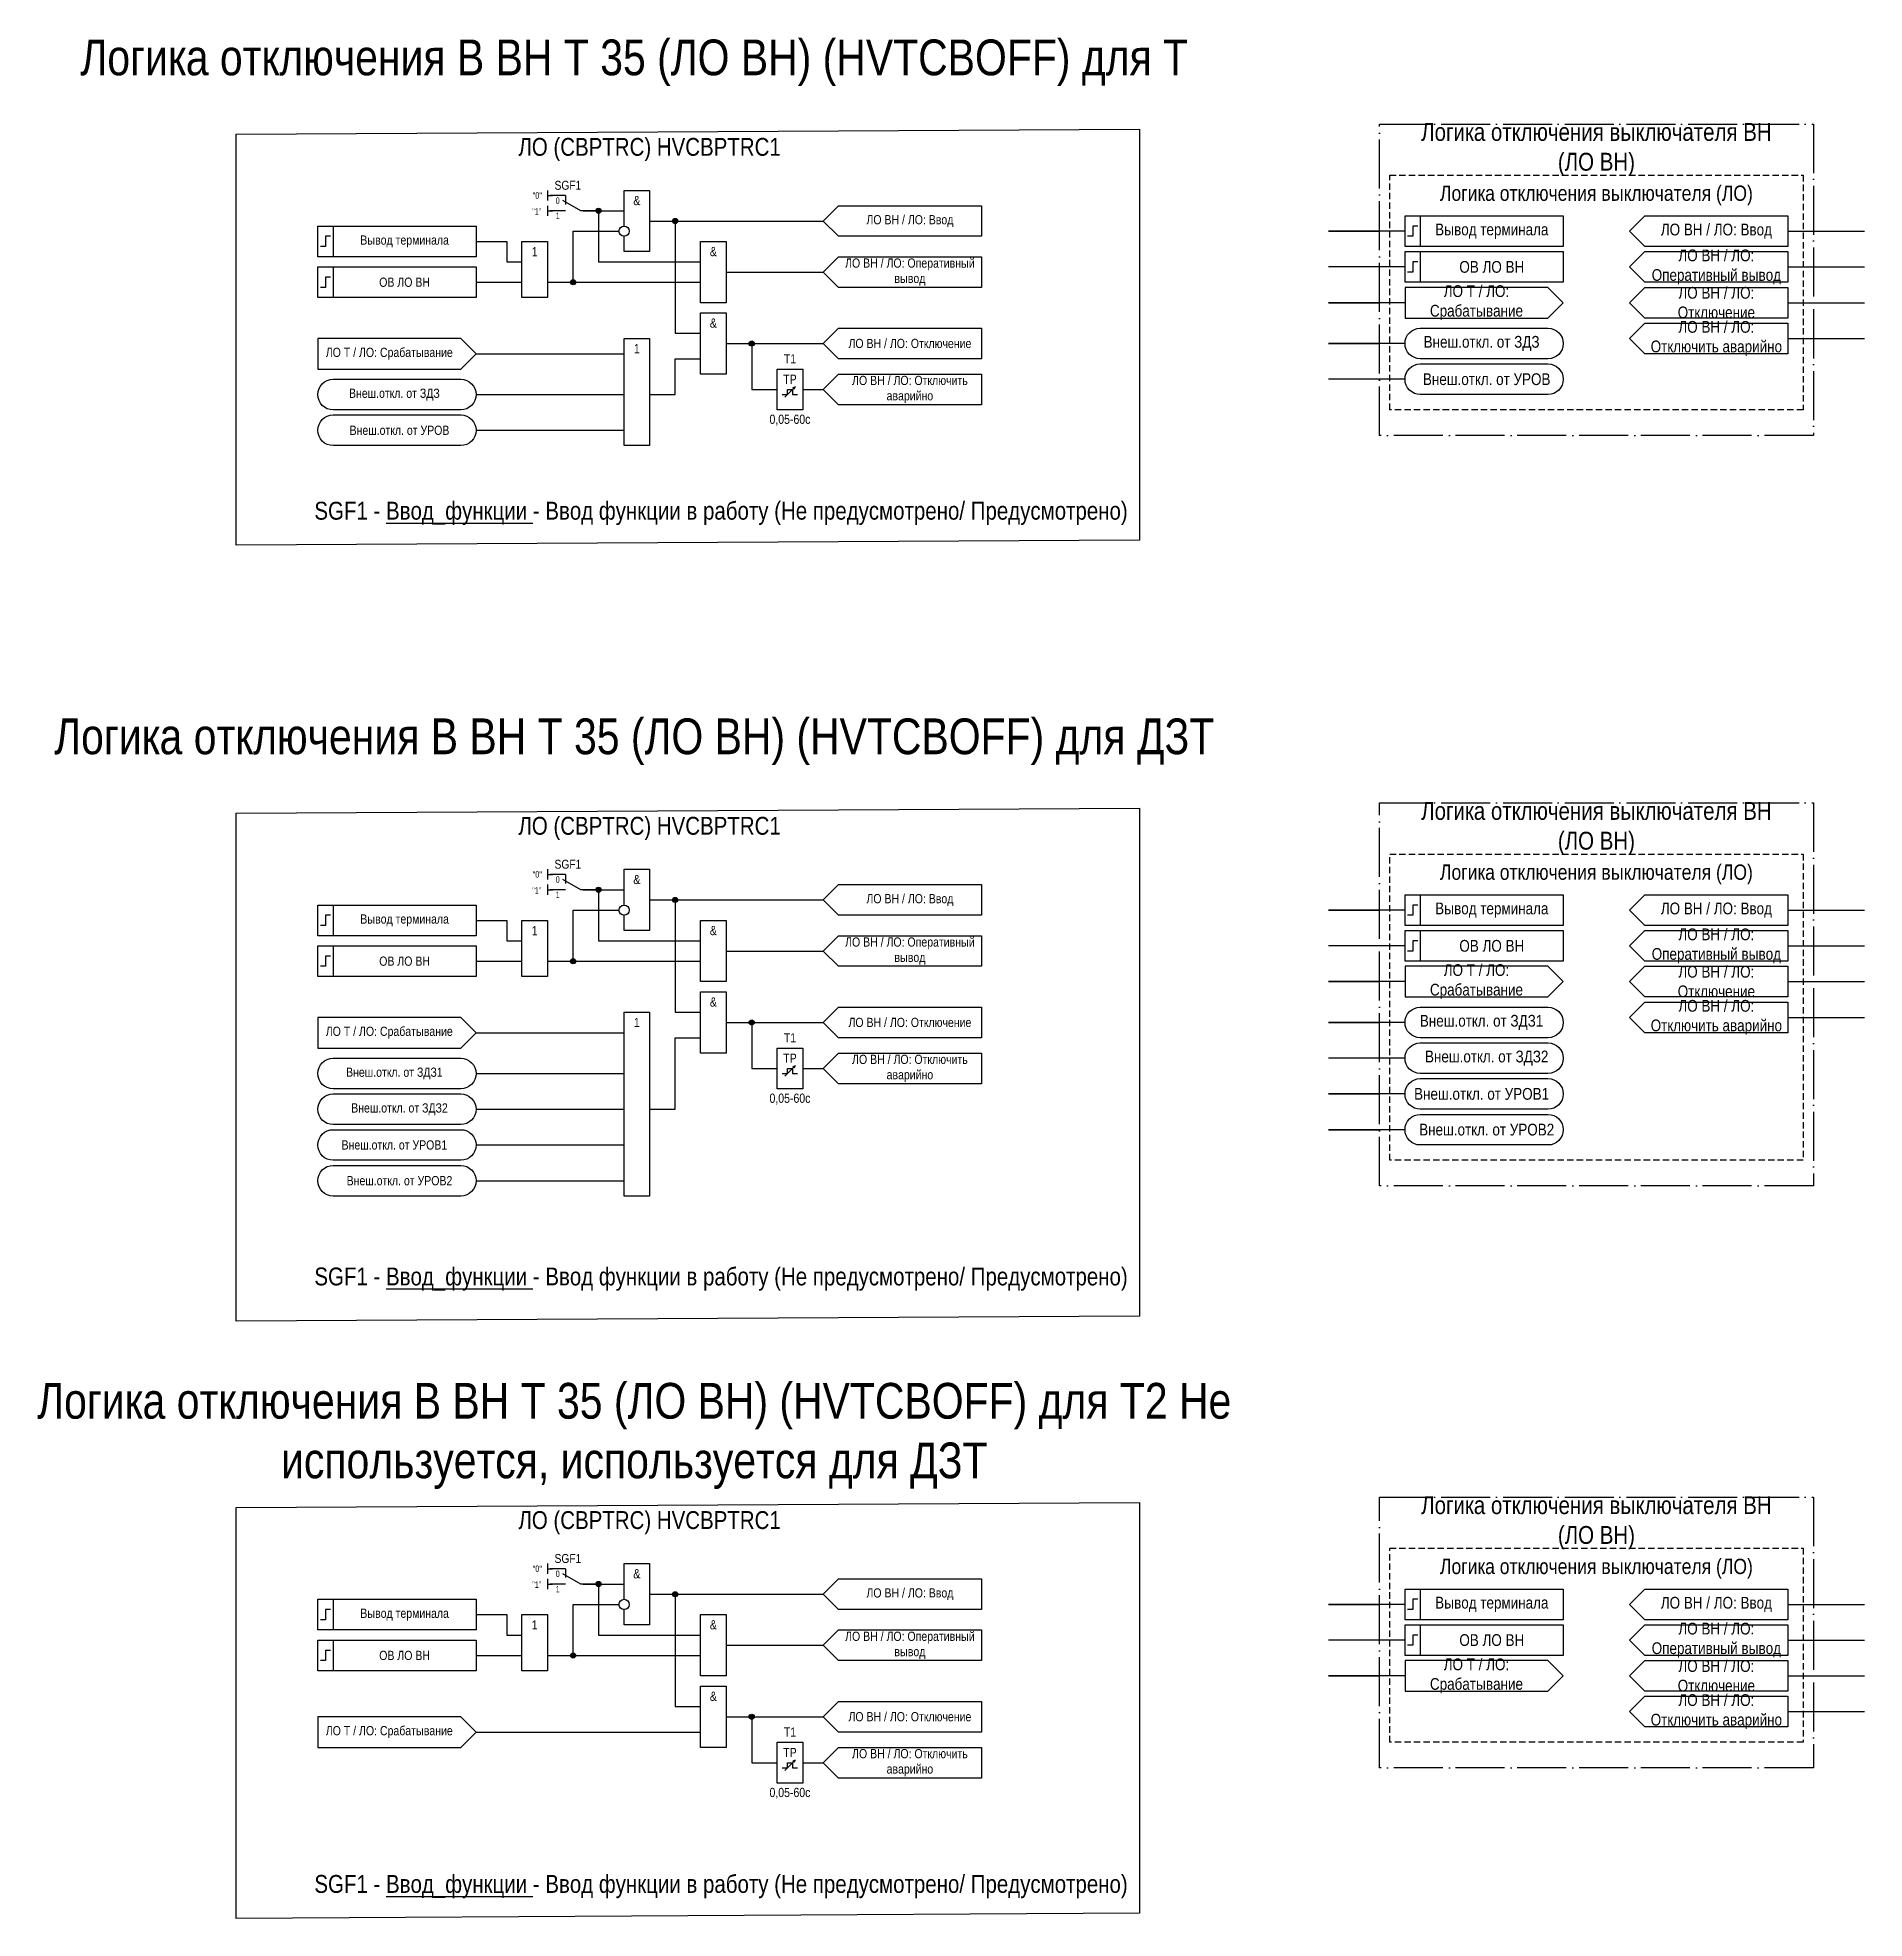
# Model space of a CAD drawing. Header units: millimetres. Extents: x -39 to 319, y -154 to 215.
import ezdxf
from ezdxf.enums import TextEntityAlignment as Align

# ---------------------------------------------------------------- set-up
doc = ezdxf.new("R2010")
doc.units = ezdxf.units.MM
doc.linetypes.add('ACAD_ISO04W100', pattern=[30, 24, -3, 0, -3])
doc.linetypes.add('штриховая2', pattern=[0.375, 0.25, -0.125])
doc.layers.add('TEXT', color=7, linetype='Continuous', lineweight=25)
doc.layers.add('Основная', color=7, linetype='Continuous')
doc.styles.add('2.5_Gost_RD', font='ARIALN.TTF', dxfattribs={"height": 2.5})
doc.styles.add('3.5_Gost_RD', font='ARIALN.TTF', dxfattribs={"height": 3.5})
doc.styles.add('Вывод', font='ARIALN.TTF', dxfattribs={"height": 2.5})
doc.styles.add('Компонент', font='ARIALN.TTF', dxfattribs={"height": 3.5})

# ---------------------------------------------------------------- blocks, each defined once
blk = doc.blocks.new('Точка')
at = {"ltscale": 100}
h = blk.add_hatch(color=256, dxfattribs=at)
h.dxf.hatch_style = 1
edge = h.paths.add_edge_path()
edge.add_arc((0, 0), 0.5, 0, 360)
blk.add_circle((0, 0), 0.5, dxfattribs=at)
blk = doc.blocks.new('*U78')
at = {"layer": 'Основная', "color": 0}
blk.add_line((0, 0), (7, 4), dxfattribs=at)
at = {"layer": 'Основная', "ltscale": 0.35}
blk.add_line((6, 6), (6, 2.5), dxfattribs=at)
blk = doc.blocks.new('*U80')
at = {"layer": 'Основная', "color": 0}
for p, q in [((-3, 6), (-9, 6)), ((-3, 0), (-9, 0)), ((9, 0), (3, 0))]:
    blk.add_line(p, q, dxfattribs=at)
at = {"layer": 'Основная', "ltscale": 0.25, "xscale": -1}
blk.add_blockref('*U78', (3, 0), dxfattribs=at)
at = {"layer": 'Основная'}
for tag, height, style, p in [('ОУ', 3.5, 'Компонент', (-2, 10)), ('В1', 2.5, 'Вывод', (-14, 6)), ('В2', 2.5, 'Вывод', (-6, 4)), ('В3', 2.5, 'Вывод', (-6, -2))]:
    blk.add_attdef(tag, text='', height=height, dxfattribs=dict(at, style=style)).set_placement(p, align=Align.MIDDLE_CENTER)

msp = doc.modelspace()

# ---------------------------------------------------------------- linework, layer by layer
at = {"ltscale": 100}
for p, q in [((61, 185), (61, 183)), ((61, 184), (62, 184)), ((61, 182), (61, 180)), ((61, 181), (62, 181)), ((229, 177), (214, 177)), ((214, 177), (224, 177)), ((304, 177), (319, 177)), ((229, 170), (214, 170)), ((304, 170), (319, 170)), ((229, 163), (214, 163)), ((214, 163), (224, 163)), ((304, 163), (319, 163)), ((118, 158), (115, 155)), ((115, 155), (118, 152)), ((229, 155), (214, 155)), ((214, 155), (224, 155)), ((304, 156), (319, 156)), ((229, 148), (214, 148)), ((47, 145), (76, 145)), ((107.5, 144.5), (109.5, 146.5)), ((109.5, 146.5), (108.99, 146.25)), ((109.5, 146.5), (109.26, 146.02)), ((47, 138), (76, 138)), ((61, 52), (61, 50)), ((61, 51), (62, 51)), ((61, 49), (61, 47)), ((61, 48), (62, 48)), ((229, 44), (214, 44)), ((214, 44), (224, 44)), ((304, 44), (319, 44)), ((229, 37), (214, 37)), ((304, 37), (319, 37)), ((229, 30), (214, 30)), ((214, 30), (224, 30)), ((304, 30), (319, 30)), ((118, 25), (115, 22)), ((304, 23), (319, 23)), ((115, 22), (118, 19)), ((229, 22), (214, 22)), ((214, 22), (224, 22)), ((229, 15), (214, 15)), ((47, 12), (76, 12)), ((107.5, 11.5), (109.5, 13.5)), ((109.5, 13.5), (108.99, 13.25)), ((109.5, 13.5), (109.26, 13.02)), ((229, 8), (214, 8)), ((214, 8), (224, 8)), ((47, 5), (76, 5)), ((229, 1), (214, 1)), ((214, 1), (224, 1)), ((47, -2), (76, -2)), ((47, -9), (76, -9)), ((61, -84), (61, -86)), ((61, -85), (62, -85)), ((61, -87), (61, -89)), ((61, -88), (62, -88)), ((229, -92), (214, -92)), ((214, -92), (224, -92)), ((304, -92), (319, -92)), ((229, -99), (214, -99)), ((304, -99), (319, -99)), ((229, -106), (214, -106)), ((214, -106), (224, -106)), ((304, -106), (319, -106)), ((118, -111), (115, -114)), ((115, -114), (118, -117)), ((304, -113), (319, -113)), ((107.5, -124.5), (109.5, -122.5)), ((109.5, -122.5), (108.99, -122.75)), ((109.5, -122.5), (109.26, -122.98))]:
    msp.add_line(p, q, dxfattribs=at)
at = {"color": 3, "ltscale": 100}
for points in [[(0, 196), (177, 197), (177, 116.5), (0, 115.5)], [(0, 63), (177, 64), (177, -35.5), (0, -36.5)], [(0, -73), (177, -72), (177, -152.5), (0, -153.5)]]:
    msp.add_lwpolyline(points, close=True, dxfattribs=at)
at = {"color": 251, "linetype": 'ACAD_ISO04W100', "lineweight": 30, "ltscale": 0.4, "true_color": 0x58595b}
for points in [[(224, 198), (309, 198), (309, 137), (224, 137)], [(224, 65), (309, 65), (309, -10), (224, -10)], [(224, -71), (309, -71), (309, -124), (224, -124)]]:
    msp.add_lwpolyline(points, close=True, dxfattribs=at)
at = {"linetype": 'штриховая2', "ltscale": 5}
for points in [[(226, 188), (307, 188), (307, 142), (226, 142)], [(226, 55), (307, 55), (307, -5), (226, -5)], [(226, -81), (307, -81), (307, -119), (226, -119)]]:
    msp.add_lwpolyline(points, close=True, dxfattribs=at)
at = {"ltscale": 100}
for points in [[(76, 178), (76, 185), (81, 185), (81, 173), (76, 173), (76, 176)], [(68, 181), (76, 181)], [(68, 181), (71, 181), (71, 171), (91, 171)], [(115, 179), (118, 182), (146, 182), (146, 176), (118, 176), (115, 179)], [(61, 167), (66, 167), (66, 177), (75, 177)], [(81, 179), (115, 179)], [(81, 179), (86, 179), (86, 157), (91, 157)], [(273, 177), (276, 180), (304, 180), (304, 174), (276, 174), (273, 177)], [(47, 175), (53, 175), (53, 171), (56, 171)], [(115, 169), (118, 172), (146, 172), (146, 166), (118, 166), (115, 169)], [(273, 170), (276, 173), (304, 173), (304, 167), (276, 167), (273, 170)], [(47, 167), (51, 167), (51, 167), (56, 167)], [(61, 167), (91, 167)], [(96, 169), (115, 169)], [(260, 163), (257, 166), (229, 166), (229, 160), (257, 160), (260, 163)], [(47, 153), (44, 156), (16, 156), (16, 150), (44, 150), (47, 153)], [(96, 155), (115, 155)], [(96, 155), (101, 155), (101, 146), (106, 146)], [(115, 155), (118, 158), (146, 158), (146, 152), (118, 152), (115, 155)], [(47, 153), (76, 153)], [(81, 145), (86, 145), (86, 152), (91, 152)], [(115, 146), (118, 149), (146, 149), (146, 143), (118, 143), (115, 146)], [(107, 145), (108, 145), (108, 146), (109, 146), (109, 145), (110, 145)], [(111, 146), (115, 146)], [(76, 45), (76, 52), (81, 52), (81, 40), (76, 40), (76, 43)], [(68, 48), (76, 48)], [(68, 48), (71, 48), (71, 38), (91, 38)], [(115, 46), (118, 49), (146, 49), (146, 43), (118, 43), (115, 46)], [(81, 46), (115, 46)], [(81, 46), (86, 46), (86, 24), (91, 24)], [(273, 44), (276, 47), (304, 47), (304, 41), (276, 41), (273, 44)], [(47, 42), (53, 42), (53, 38), (56, 38)], [(61, 34), (66, 34), (66, 44), (75, 44)], [(115, 36), (118, 39), (146, 39), (146, 33), (118, 33), (115, 36)], [(273, 37), (276, 40), (304, 40), (304, 34), (276, 34), (273, 37)], [(47, 34), (51, 34), (51, 34), (56, 34)], [(61, 34), (91, 34)], [(96, 36), (115, 36)], [(260, 30), (257, 33), (229, 33), (229, 27), (257, 27), (260, 30)], [(47, 20), (44, 23), (16, 23), (16, 17), (44, 17), (47, 20)], [(115, 22), (118, 25), (146, 25), (146, 19), (118, 19), (115, 22)], [(47, 20), (76, 20)], [(81, 5), (86, 5), (86, 19), (91, 19)], [(96, 22), (115, 22)], [(96, 22), (101, 22), (101, 13), (106, 13)], [(115, 13), (118, 16), (146, 16), (146, 10), (118, 10), (115, 13)], [(107, 12), (108, 12), (108, 13), (109, 13), (109, 12), (110, 12)], [(111, 13), (115, 13)], [(76, -91), (76, -84), (81, -84), (81, -96), (76, -96), (76, -93)], [(68, -88), (76, -88)], [(68, -88), (71, -88), (71, -98), (91, -98)], [(115, -90), (118, -87), (146, -87), (146, -93), (118, -93), (115, -90)], [(61, -102), (66, -102), (66, -92), (75, -92)], [(81, -90), (115, -90)], [(81, -90), (86, -90), (86, -112), (91, -112)], [(273, -92), (276, -89), (304, -89), (304, -95), (276, -95), (273, -92)], [(47, -94), (53, -94), (53, -98), (56, -98)], [(115, -100), (118, -97), (146, -97), (146, -103), (118, -103), (115, -100)], [(273, -99), (276, -96), (304, -96), (304, -102), (276, -102), (273, -99)], [(47, -102), (51, -102), (51, -102), (56, -102)], [(61, -102), (91, -102)], [(96, -100), (115, -100)], [(260, -106), (257, -103), (229, -103), (229, -109), (257, -109), (260, -106)], [(47, -117), (44, -114), (16, -114), (16, -120), (44, -120), (47, -117)], [(96, -114), (115, -114)], [(96, -114), (101, -114), (101, -123), (106, -123)], [(115, -114), (118, -111), (146, -111), (146, -117), (118, -117), (115, -114)], [(47, -117), (91, -117)], [(115, -123), (118, -120), (146, -120), (146, -126), (118, -126), (115, -123)], [(107, -124), (108, -124), (108, -123), (109, -123), (109, -124), (110, -124)], [(111, -123), (115, -123)]]:
    msp.add_lwpolyline(points, dxfattribs=at)
for points in [[(16, 178), (19, 178), (19, 172), (16, 172)], [(16, 178), (47, 178), (47, 172), (16, 172)], [(229, 180), (232, 180), (232, 174), (229, 174)], [(229, 180), (260, 180), (260, 174), (229, 174)], [(56, 175), (61, 175), (61, 164), (56, 164)], [(91, 175), (96, 175), (96, 163), (91, 163)], [(16, 170), (19, 170), (19, 164), (16, 164)], [(16, 170), (47, 170), (47, 164), (16, 164)], [(229, 173), (232, 173), (232, 167), (229, 167)], [(229, 173), (260, 173), (260, 167), (229, 167)], [(91, 161), (96, 161), (96, 149), (91, 149)], [(76, 156), (81, 156), (81, 135), (76, 135)], [(106, 150), (111, 150), (111, 142), (106, 142)], [(16, 45), (19, 45), (19, 39), (16, 39)], [(16, 45), (47, 45), (47, 39), (16, 39)], [(229, 47), (232, 47), (232, 41), (229, 41)], [(229, 47), (260, 47), (260, 41), (229, 41)], [(56, 42), (61, 42), (61, 31), (56, 31)], [(91, 42), (96, 42), (96, 30), (91, 30)], [(16, 37), (19, 37), (19, 31), (16, 31)], [(16, 37), (47, 37), (47, 31), (16, 31)], [(229, 40), (232, 40), (232, 34), (229, 34)], [(229, 40), (260, 40), (260, 34), (229, 34)], [(91, 28), (96, 28), (96, 16), (91, 16)], [(76, 24), (81, 24), (81, -12), (76, -12)], [(106, 17), (111, 17), (111, 9), (106, 9)], [(16, -91), (19, -91), (19, -97), (16, -97)], [(16, -91), (47, -91), (47, -97), (16, -97)], [(229, -89), (232, -89), (232, -95), (229, -95)], [(229, -89), (260, -89), (260, -95), (229, -95)], [(56, -94), (61, -94), (61, -105), (56, -105)], [(91, -94), (96, -94), (96, -106), (91, -106)], [(16, -99), (19, -99), (19, -105), (16, -105)], [(16, -99), (47, -99), (47, -105), (16, -105)], [(229, -96), (232, -96), (232, -102), (229, -102)], [(229, -96), (260, -96), (260, -102), (229, -102)], [(91, -108), (96, -108), (96, -120), (91, -120)], [(106, -119), (111, -119), (111, -127), (106, -127)]]:
    msp.add_lwpolyline(points, close=True, dxfattribs=at)
at = {"lineweight": 30, "ltscale": 100}
for points in [[(231.5, 178), (230.5, 178), (230.5, 176), (229.5, 176)], [(18.5, 176), (17.5, 176), (17.5, 174), (16.5, 174)], [(231.5, 171), (230.5, 171), (230.5, 169), (229.5, 169)], [(18.5, 168), (17.5, 168), (17.5, 166), (16.5, 166)], [(231.5, 45), (230.5, 45), (230.5, 43), (229.5, 43)], [(18.5, 43), (17.5, 43), (17.5, 41), (16.5, 41)], [(231.5, 38), (230.5, 38), (230.5, 36), (229.5, 36)], [(18.5, 35), (17.5, 35), (17.5, 33), (16.5, 33)], [(231.5, -91), (230.5, -91), (230.5, -93), (229.5, -93)], [(18.5, -93), (17.5, -93), (17.5, -95), (16.5, -95)], [(231.5, -98), (230.5, -98), (230.5, -100), (229.5, -100)], [(18.5, -101), (17.5, -101), (17.5, -103), (16.5, -103)]]:
    msp.add_lwpolyline(points, dxfattribs=at)
at = {"ltscale": 100}
for points in [[(232, 152, -1), (232, 158), (257, 158, -1), (257, 152)], [(19, 142, -1), (19, 148), (44, 148, -1), (44, 142)], [(232, 145, -1), (232, 151), (257, 151, -1), (257, 145)], [(19, 135, -1), (19, 141), (44, 141, -1), (44, 135)], [(232, 19, -1), (232, 25), (257, 25, -1), (257, 19)], [(19, 9, -1), (19, 15), (44, 15, -1), (44, 9)], [(232, 12, -1), (232, 18), (257, 18, -1), (257, 12)], [(19, 2, -1), (19, 8), (44, 8, -1), (44, 2)], [(232, 5, -1), (232, 11), (257, 11, -1), (257, 5)], [(232, -2, -1), (232, 4), (257, 4, -1), (257, -2)], [(19, -5, -1), (19, 1), (44, 1, -1), (44, -5)], [(19, -12, -1), (19, -6), (44, -6, -1), (44, -12)]]:
    msp.add_lwpolyline(points, format="xyb", close=True, dxfattribs=at)
for centre in [(76, 177), (76, 44), (76, -92)]:
    msp.add_circle(centre, 1)
at = {"layer": 'Основная', "ltscale": 100}
for points in [[(304, 166), (304, 160), (276, 160), (273, 163), (276, 166)], [(304, 159), (304, 153), (276, 153), (273, 156), (276, 159)], [(304, 33), (304, 27), (276, 27), (273, 30), (276, 33)], [(304, 26), (304, 20), (276, 20), (273, 23), (276, 26)], [(304, -103), (304, -109), (276, -109), (273, -106), (276, -103)], [(304, -110), (304, -116), (276, -116), (273, -113), (276, -110)]]:
    msp.add_lwpolyline(points, close=True, dxfattribs=at)

# ---------------------------------------------------------------- block references
at = {"ltscale": 100}
for p in [(71, 181), (86, 179), (66, 167), (101, 155), (71, 48), (86, 46), (66, 34), (101, 22), (71, -88), (86, -90), (66, -102), (101, -114)]:
    msp.add_blockref('Точка', p, dxfattribs=at)
at = {"layer": 'Основная', "ltscale": 0.25, "xscale": 0.5, "yscale": 0.5, "zscale": 0.5}
for p in [(66, 181), (66, 48), (66, -88)]:
    msp.add_blockref('*U80', p, dxfattribs=at).add_auto_attribs({'ОУ': 'SGF1', 'В1': '"0"', 'В2': '0', 'В3': '1'})

# ---------------------------------------------------------------- texts
at = {"color": 30, "ltscale": 100, "true_color": 0xf7931d, "style": '3.5_Gost_RD'}
for s, insert, char_height, width, attachment_point in [('{\\C3;Логика отключения В ВН Т 35 (ЛО ВН) (HVTCBOFF) для Т}', (78, 210), 7, 240.499, 5), ('Логика отключения выключателя ВН (ЛО ВН)', (266.5, 193), 3.5, 76.6201, 5), ('Логика отключения выключателя (ЛО)', (266.5, 184), 3, 81, 5), ('SGF1 - {\\LВвод_функции} - Ввод функции в работу (Не предусмотрено/ Предусмотрено)', (95, 124), 3.5, 168.2536, 2), ('{\\C3;Логика отключения В ВН Т 35 (ЛО ВН) (HVTCBOFF) для ДЗТ}', (78, 77), 7, 285.4996, 5), ('Логика отключения выключателя ВН (ЛО ВН)', (266.5, 60), 3.5, 76.6201, 5), ('Логика отключения выключателя (ЛО)', (266.5, 51), 3, 81, 5), ('SGF1 - {\\LВвод_функции} - Ввод функции в работу (Не предусмотрено/ Предусмотрено)', (95, -26), 3.5, 168.2536, 2), ('Логика отключения выключателя ВН (ЛО ВН)', (266.5, -76), 3.5, 76.6201, 5), ('Логика отключения выключателя (ЛО)', (266.5, -85), 3, 81, 5), ('SGF1 - {\\LВвод_функции} - Ввод функции в работу (Не предусмотрено/ Предусмотрено)', (95, -145), 3.5, 168.2536, 2)]:
    msp.add_mtext(s, dxfattribs=dict(at, insert=insert, char_height=char_height, width=width, attachment_point=attachment_point))
at = {"ltscale": 100, "attachment_point": 5}
for s, insert, char_height, width, style in [('ЛО (CBPTRC) {\\C6;HVCBPTRC1}', (81, 193), 3.5, 140, '3.5_Gost_RD'), ('&', (78.5, 183), 1.8, 5, '2.5_Gost_RD'), ('ЛО ВН / ЛО: Ввод', (132, 179), 1.8, 28, '2.5_Gost_RD'), ('Вывод терминала', (33, 175), 1.8, 28, '2.5_Gost_RD'), ('1', (58.5, 173), 1.8, 5, '2.5_Gost_RD'), ('&', (93.5, 173), 1.8, 5, '2.5_Gost_RD'), ('ЛО ВН / ЛО: Оперативный вывод', (132, 169), 1.8, 28, '2.5_Gost_RD'), ('ОВ ЛО ВН', (33, 167), 1.8, 28, '2.5_Gost_RD'), ('&', (93.5, 159), 1.8, 5, '2.5_Gost_RD'), ('1', (78.5, 154), 1.8, 5, '2.5_Gost_RD'), ('ЛО ВН / ЛО: Отключение', (132, 155), 1.8, 28, '2.5_Gost_RD'), ('Внеш.откл. от ЗДЗ', (244, 155), 2.3, 29.0159, '2.5_Gost_RD'), ('ЛО Т / ЛО: Срабатывание', (30, 153), 1.8, 28, '2.5_Gost_RD'), ('T1', (108.5, 152), 1.8, 5, '2.5_Gost_RD'), ('TP', (108.5, 148), 1.8, 5, '2.5_Gost_RD'), ('ЛО ВН / ЛО: Отключить аварийно', (132, 146), 1.8, 28, '2.5_Gost_RD'), ('Внеш.откл. от УРОВ ', (245, 148), 2.3, 28.5199, '2.5_Gost_RD'), ('Внеш.откл. от ЗДЗ', (31, 145), 1.8, 28, '2.5_Gost_RD'), ('0,05-60с', (108.5, 140), 1.8, 5, '2.5_Gost_RD'), ('Внеш.откл. от УРОВ ', (32, 138), 1.8, 28, '2.5_Gost_RD'), ('ЛО (CBPTRC) {\\C6;HVCBPTRC1}', (81, 60), 3.5, 140, '3.5_Gost_RD'), ('&', (78.5, 50), 1.8, 5, '2.5_Gost_RD'), ('ЛО ВН / ЛО: Ввод', (132, 46), 1.8, 28, '2.5_Gost_RD'), ('Вывод терминала', (33, 42), 1.8, 28, '2.5_Gost_RD'), ('1', (58.5, 40), 1.8, 5, '2.5_Gost_RD'), ('&', (93.5, 40), 1.8, 5, '2.5_Gost_RD'), ('ЛО ВН / ЛО: Оперативный вывод', (132, 36), 1.8, 28, '2.5_Gost_RD'), ('ОВ ЛО ВН', (33, 34), 1.8, 28, '2.5_Gost_RD'), ('&', (93.5, 26), 1.8, 5, '2.5_Gost_RD'), ('1', (78.5, 22), 1.8, 5, '2.5_Gost_RD'), ('ЛО ВН / ЛО: Отключение', (132, 22), 1.8, 28, '2.5_Gost_RD'), ('Внеш.откл. от ЗДЗ1', (244, 22), 2.3, 29.0159, '2.5_Gost_RD'), ('ЛО Т / ЛО: Срабатывание', (30, 20), 1.8, 28, '2.5_Gost_RD'), ('T1', (108.5, 19), 1.8, 5, '2.5_Gost_RD'), ('TP', (108.5, 15), 1.8, 5, '2.5_Gost_RD'), ('ЛО ВН / ЛО: Отключить аварийно', (132, 13), 1.8, 28, '2.5_Gost_RD'), ('Внеш.откл. от ЗДЗ2', (245, 15), 2.3, 27.4039, '2.5_Gost_RD'), ('Внеш.откл. от ЗДЗ1', (31, 12), 1.8, 28, '2.5_Gost_RD'), ('0,05-60с', (108.5, 7), 1.8, 28, '2.5_Gost_RD'), ('Внеш.откл. от УРОВ1 ', (244, 8), 2.3, 28.5199, '2.5_Gost_RD'), ('Внеш.откл. от ЗДЗ2', (32, 5), 1.8, 28, '2.5_Gost_RD'), ('Внеш.откл. от УРОВ2', (245, 1), 2.3, 27.6519, '2.5_Gost_RD'), ('Внеш.откл. от УРОВ1 ', (31, -2), 1.8, 28, '2.5_Gost_RD'), ('Внеш.откл. от УРОВ2', (32, -9), 1.8, 28, '2.5_Gost_RD'), ('ЛО (CBPTRC) {\\C6;HVCBPTRC1}', (81, -76), 3.5, 140, '3.5_Gost_RD'), ('&', (78.5, -86), 1.8, 5, '2.5_Gost_RD'), ('ЛО ВН / ЛО: Ввод', (132, -90), 1.8, 28, '2.5_Gost_RD'), ('Вывод терминала', (33, -94), 1.8, 28, '2.5_Gost_RD'), ('1', (58.5, -96), 1.8, 5, '2.5_Gost_RD'), ('&', (93.5, -96), 1.8, 5, '2.5_Gost_RD'), ('ЛО ВН / ЛО: Оперативный вывод', (132, -100), 1.8, 28, '2.5_Gost_RD'), ('ОВ ЛО ВН', (33, -102), 1.8, 28, '2.5_Gost_RD'), ('&', (93.5, -110), 1.8, 5, '2.5_Gost_RD'), ('ЛО ВН / ЛО: Отключение', (132, -114), 1.8, 28, '2.5_Gost_RD'), ('ЛО Т / ЛО: Срабатывание', (30, -117), 1.8, 28, '2.5_Gost_RD'), ('T1', (108.5, -117), 1.8, 5, '2.5_Gost_RD'), ('TP', (108.5, -121), 1.8, 5, '2.5_Gost_RD'), ('ЛО ВН / ЛО: Отключить аварийно', (132, -123), 1.8, 28, '2.5_Gost_RD'), ('0,05-60с', (108.5, -129), 1.8, 5, '2.5_Gost_RD')]:
    msp.add_mtext(s, dxfattribs=dict(at, insert=insert, char_height=char_height, width=width, style=style))
at = {"ltscale": 100, "char_height": 1.25, "attachment_point": 1, "style": '3.5_Gost_RD'}
for insert in [(58, 181.5), (58, 48.5), (58, -87.5)]:
    msp.add_mtext_dynamic_manual_height_columns('"1"', width=2, gutter_width=17.5, heights=[0], dxfattribs=dict(at, insert=insert))
at = {"color": 0, "ltscale": 100, "char_height": 2.3, "width": 28, "attachment_point": 5, "style": '2.5_Gost_RD'}
for insert in [(246, 177), (246, 44), (246, -92)]:
    msp.add_mtext('{\\C256;Вывод терминала}', dxfattribs=dict(at, insert=insert))
at = {"color": 1, "ltscale": 100, "insert": (78, -59), "char_height": 7, "width": 240.499, "attachment_point": 5, "style": '3.5_Gost_RD'}
msp.add_mtext('Логика отключения В ВН Т 35 (ЛО ВН) (HVTCBOFF) для Т2 Не используется, используется для ДЗТ', dxfattribs=at)
at = {"layer": 'TEXT', "ltscale": 100, "char_height": 2.3, "attachment_point": 5, "style": '2.5_Gost_RD'}
for s, insert, width in [('ЛО ВН / ЛО: Ввод', (290, 177), 28), ('ЛО ВН / ЛО: Оперативный вывод', (290, 170), 28), ('ЛО ВН / ЛО: Отключение', (290, 163), 28), ('ЛО ВН / ЛО: Отключить аварийно', (290, 156), 27.3984), ('ЛО ВН / ЛО: Ввод', (290, 44), 28), ('ЛО ВН / ЛО: Оперативный вывод', (290, 37), 28), ('ЛО ВН / ЛО: Отключение', (290, 30), 28), ('ЛО ВН / ЛО: Отключить аварийно', (290, 23), 27.7818), ('ЛО ВН / ЛО: Ввод', (290, -92), 28), ('ЛО ВН / ЛО: Оперативный вывод', (290, -99), 28), ('ЛО ВН / ЛО: Отключение', (290, -106), 28), ('ЛО ВН / ЛО: Отключить аварийно', (290, -113), 27.7438)]:
    msp.add_mtext(s, dxfattribs=dict(at, insert=insert, width=width))
at = {"layer": 'TEXT', "color": 0, "ltscale": 100, "char_height": 2.3, "width": 28, "attachment_point": 5, "style": '2.5_Gost_RD'}
for insert in [(246, 170), (246, 37), (246, -99)]:
    msp.add_mtext('{\\C256;ОВ ЛО ВН}', dxfattribs=dict(at, insert=insert))
at = {"layer": 'Основная', "color": 0, "ltscale": 100, "char_height": 2.3, "width": 28, "attachment_point": 5, "style": '2.5_Gost_RD'}
for insert in [(243, 163), (243, 30), (243, -106)]:
    msp.add_mtext('{\\C256;ЛО Т / ЛО: Срабатывание}', dxfattribs=dict(at, insert=insert))

doc.saveas('drawing.dxf')
